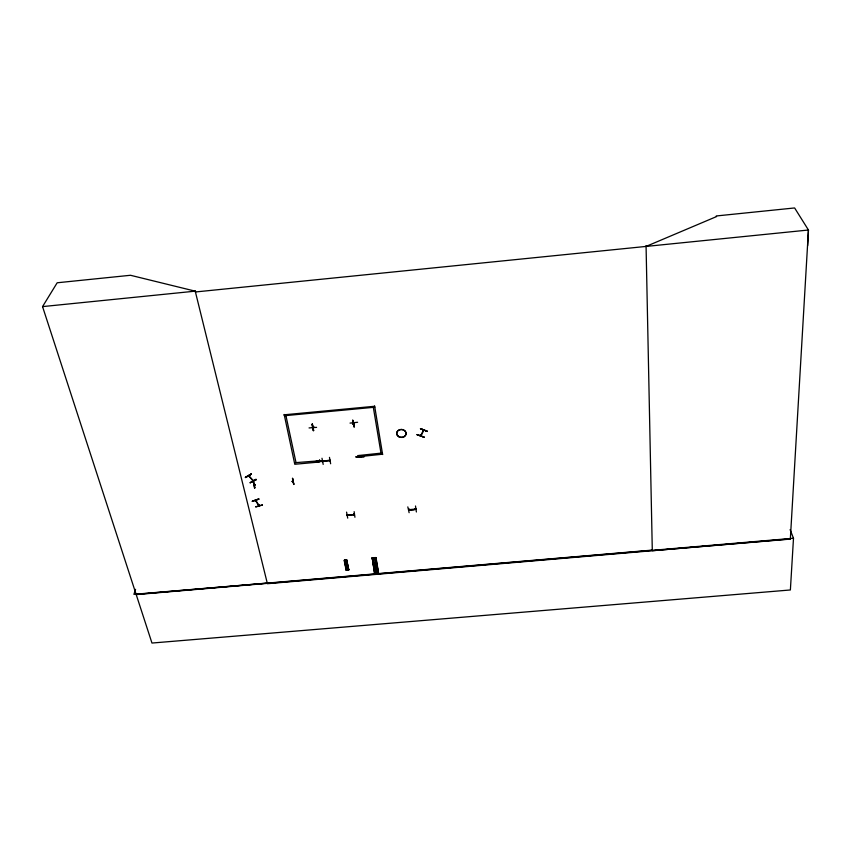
<?xml version="1.0" encoding="UTF-8"?>
<svg xmlns="http://www.w3.org/2000/svg" width="851" height="851" viewBox="0 0 851 851"><rect width="100%" height="100%" fill="white"/><g stroke="black" fill="none" stroke-linecap="round" stroke-linejoin="round"><path stroke-width="1.28" d="M356.175 456.944L363.59 456.306M356.218 457.221C370.674 455.572 363.005 457.625 356.175 456.657M323.337 461.253L323.306 460.678C300.541 463.306 338.741 459.37 315.902 461.614M315.955 461.859L323.497 461.402M423.787 430.404L423.436 430.266M420.607 435.393L420.607 435.935L423.66 429.872M424.16 437.116C402.278 429.457 438.605 442.531 417.267 434.606M420.639 435.882L420.83 434.989M420.937 434.957L421.202 435.106M415.501 505.994L416.384 511.983M415.809 509.27L415.735 508.568C416.905 509.94 407.672 511.6 408.82 509.185M415.256 509.334L415.16 508.685M415.235 508.621L415.107 509.313L415.873 509.036M408.682 509.26L409.427 509.866L409.32 509.143M409.129 512.696L407.82 506.898M312.668 427.798L312.753 427.308M807.642 245.684L808.45 230.015L794.621 207.952L716.255 215.963L716.542 216.579L646.069 246.418M319.263 460.699L319.721 461.093M790.111 529.62L793.494 538.247L790.377 589.966L151.967 643.048L42.55 306.605L57.177 282.777L130.49 275.277L195.23 291.17L195.432 291.967L808.45 230.015L790.345 538.885L267.405 583.701L195.23 291.17M353.761 423.053L353.739 422.468M353.803 423.511L354.005 422.447M378.004 570.723L374.525 570.989M377.365 572.638L374.802 557.799L375.355 557.756L377.77 572.617L375.27 557.777L376.036 557.703L378.504 572.542L374.525 572.851L372.259 557.809L375.77 557.554L378.248 572.223M377.11 565.394L373.621 565.66M377.365 566.894L373.876 567.17M377.589 568.223L374.1 568.5M377.833 569.723L374.355 570M372.068 558.011L373.206 557.916L375.685 572.755L374.94 572.808L372.259 557.809L374.77 572.489M359.93 455.53L359.728 456.583L360.016 455.583M360.005 456.476L359.867 455.87M382.439 452.987L357.665 455.615L357.877 456.817L382.642 454.2M380.993 453.126L373.334 407.352M374.812 407.214L284.457 415.724M382.61 454.54L374.61 405.948M363.632 456.593L363.59 456.019M346.453 570.213L344.368 560.224L344.985 560.288L346.921 570.181L346.155 570.244L344.176 560.352L346.697 560.022L348.814 570.021L346.251 560.064L348.016 570.085L348.665 569.798L346.144 570.234M354.144 511.642L354.931 517.27M347.751 565.351L345.442 565.447M353.537 514.281L353.708 514.834L353.686 514.089M359.665 455.551L359.718 456.519L359.622 455.955M348.123 567.234L345.814 567.33M353.654 514.536L354.186 514.047L354.207 514.791L347.251 515.398L347.314 514.653M347.176 514.727L347.325 515.366M350.048 423.096L357.611 422.277M347.963 514.781L347.825 515.355L347.814 514.61M347.708 518.142L346.58 512.121M352.825 420.437L354.239 426.851L352.782 420.245M352.601 423.17L352.654 423.49M352.612 423.883L353.122 423.128M353.335 423.394L353.218 423.181M330.645 463.763L329.465 457.37M329.401 460.168L329.294 460.625M329.454 460.487L329.997 460.859L330.071 460.178L329.922 460.87L322.752 461.465L322.837 460.774M322.635 461.263L329.911 460.125M323.423 461.402L322.774 461.519M323.359 461.476L323.497 460.891M323.178 464.412L321.986 458.253M284.181 414.469L294.776 464.274L319.316 462.019L319.136 460.476M319.646 460.2L319.444 461.242L319.391 460.221M319.731 460.253L319.753 461.157M316.572 427.362L309.051 427.936M313.689 426.819L313.689 427.564L313.838 426.979M312.253 424.234L313.594 430.638L312.306 424.202M312.817 428.415L313.019 426.947M313.157 426.862L313.072 427.553M313.115 428.372L313.157 427.862M293.797 484.272L292.499 478.241L293.786 484.262M293.052 480.975L292.957 481.666L292.957 480.921M292.542 478.432L293.701 484.496M292.457 480.964L292.446 481.709L292.393 481.038M296.01 462.593L285.84 415.235M294.584 462.731L319.082 460.827M284.372 415.373L285.776 415.575M258.81 505.249L258.864 504.824M258.97 504.856L258.895 505.866L255.534 500.473L255.821 499.92L255.885 501.026L256.194 500.388M259.204 505.228L259.119 505.781L255.832 500.441M258.864 499.229L252.183 501.218L258.683 498.931M262.427 504.941L255.832 506.76M255.598 499.994L255.534 500.473M256.162 500.399L255.811 500.952M256.002 479.198L250.13 482.762L256.204 479.709L250.13 482.762M254.864 484.389L254.843 485.134L254.343 484.708M254.832 485.102L255.002 484.549M254.481 488.017L253.481 481.783L254.885 487.783M254.353 484.432L254.332 485.144M252.694 480.177L252.492 480.719L252.768 480.113M248.428 475.666L252.907 480.655M253.204 480.485L252.853 481.102M253.236 480.624L248.79 475.624M251.364 474.103L245.258 477.411L251.119 474.06M248.63 475.549L248.62 476.017M249.045 476.528L249.109 475.975M135.575 589.307L133.915 594.338L267.257 583.116M254.119 484.921L254.981 485.059M292.287 481.655L293.052 481.379M354.303 514.515L347.144 515.121L347.878 515.036M254.194 484.91L254.832 484.836M313.732 427.521L313.104 427.298M292.946 481.634L292.382 481.411M420.49 428.755L427.393 431.489M408.735 509.675L415.799 509.047M253.396 481.985L254.843 488.017M420.947 435.925L423.755 430.234M354.069 423.49L354.016 422.979M374.483 572.84L372.227 557.905M377.28 572.638L377.823 572.595M348.059 570.085L346.219 560.128L348.219 570M372.664 557.958L375.206 572.808L372.674 557.969L373.206 557.916M251.396 474.113L245.46 477.592L251.088 474.071M252.343 501.43L258.917 498.994M255.768 506.962L262.438 504.983M348.644 569.957L346.697 560.022L346.059 560.203L346.857 560.139M313.189 430.649L311.977 424.255M353.133 423.841L352.484 423.638L353.08 423.521M42.55 306.605L195.336 291.148L195.539 291.957M284.117 414.809L374.578 406.278M353.92 426.851L352.761 420.245L354.229 426.83M356.154 456.891L363.579 456.232M344.761 561.117L346.729 560.947M344.57 561.235L346.9 561.032M292.319 481.443L292.999 481.347M136.266 594.349L652.292 550.108M136.181 594.604L793.494 538.247M790.334 539.098L652.302 550.714L646.058 245.577M372.525 559.341L376.025 559.064M375.472 572.67L372.951 557.756M319.402 461.168L319.327 460.625M344.793 560.245L346.644 570.202L344.559 560.107L346.527 559.937L348.474 570.053M312.391 424.021L313.594 430.638M323.284 460.934L315.923 461.338M427.383 431.351L420.49 428.596L427.383 431.351M347.963 566.245L345.623 566.553L347.963 566.245M348.336 568.138L346.006 568.436L348.336 568.138M348.463 568.798L346.134 569.106L348.463 568.798M346.208 565.681L347.187 566.011L346.272 565.585M377.557 572.521L375.078 557.682L377.557 572.521M378.035 572.585L375.568 557.756L377.972 572.595M398.523 436.606A4.712 3.957 3.3 0 0 406.065 434.127A4.712 3.957 3.3 0 0 399.619 429.819A4.712 3.957 3.3 0 0 398.523 436.606M398.534 436.425A4.702 3.947 3.3 0 0 406.065 433.957A4.702 3.947 3.3 0 0 399.63 429.659A4.702 3.947 3.3 0 0 398.534 436.425"/></g></svg>
